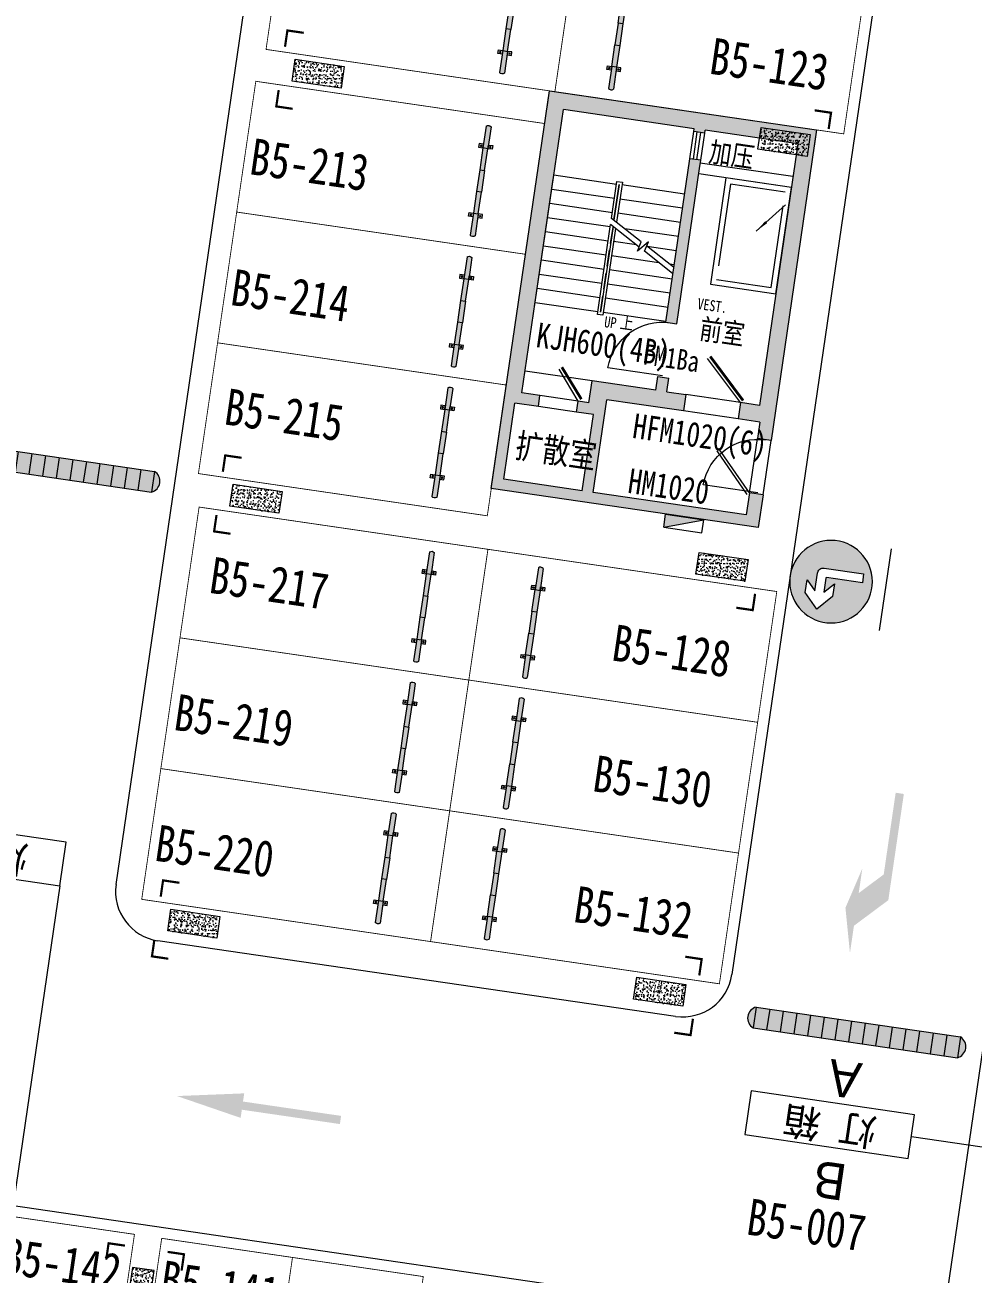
# Model space of a CAD drawing. Header units: inches. Extents: x -414268 to 632271, y -366004 to 318730.
# Drawn here: x -237629 to -220415, y 170247 to 192931 of the extents above; entities that cross this region are included whole.
import ezdxf

# ---------------------------------------------------------------- set-up
doc = ezdxf.new("R2010")
doc.units = ezdxf.units.IN
doc.header["$LTSCALE"] = 1200
doc.header["$MEASUREMENT"] = 0
doc.linetypes.add('DASH', pattern=[0.35, 0.25, -0.1])
doc.linetypes.add('HIDDEN', pattern=[0.375, 0.25, -0.125])
doc.layers.get('0').update_dxf_attribs({"linetype": 'CONTINUOUS', "lineweight": 0})
for name, color, linetype, lineweight in [('0--PAI--', 7, 'CONTINUOUS', 0), ('0--PAI--BLACK', 7, 'CONTINUOUS', 0), ('0--PAI--BLUE', 5, 'CONTINUOUS', 0), ('0--PAI--HUANG', 40, 'CONTINUOUS', 0), ('0--挡车架', 7, 'CONTINUOUS', 0), ('0--灯箱编号', 3, 'CONTINUOUS', 0), ('0--直行箭头', 7, 'CONTINUOUS', 0), ('0--立面标', 7, 'CONTINUOUS', 0), ('0--路缘线', 1, 'CONTINUOUS', 0), ('0--转弯箭头', 7, 'CONTINUOUS', 0), ('0－－车位', 4, 'CONTINUOUS', 0), ('0－－车位号码', 7, 'CONTINUOUS', 0), ('7', 7, 'CONTINUOUS', 0), ('COL-GRID-UG-1_8A_200701111', 7, 'CONTINUOUS', 0), ('COL-GRID-UG-1_8A_200701112', 7, 'CONTINUOUS', 0), ('COL-GRID-UG-1_8A_200701113', 7, 'CONTINUOUS', 0), ('EN-TEXT', 7, 'CONTINUOUS', 0), ('HATCH', 7, 'CONTINUOUS', 0), ('HY消火栓', 7, 'CONTINUOUS', 0), ('LEE-KT2', 7, 'CONTINUOUS', 0), ('PUB_TEXT', 7, 'CONTINUOUS', 0), ('rf-text', 7, 'DASH', 0), ('STAIR', 7, 'CONTINUOUS', 0), ('WALL', 7, 'CONTINUOUS', 0), ('WINDOW', 7, 'CONTINUOUS', 0), ('WINDOW_TEXT', 7, 'CONTINUOUS', 0), ('人防', 7, 'CONTINUOUS', 0)]:
    doc.layers.add(name, color=color, linetype=linetype, lineweight=lineweight)
doc.styles.add('-宋体', font='', dxfattribs={"width": 0.8})
doc.styles.add('-黑体', font='simhei.ttf', dxfattribs={"width": 0.8})
doc.styles.add('方正大黑', font='', dxfattribs={"width": 0.8})
doc.styles.get('-宋体').set_extended_font_data('SimSun')
doc.styles.get('方正大黑').set_extended_font_data('FZDaHei-B02S')

# ---------------------------------------------------------------- blocks, each defined once
blk = doc.blocks.new('A$C6F4820FC')
at = {"layer": '0--挡车架'}
h = blk.add_hatch(color=256, dxfattribs=at)
h.paths.add_polyline_path([(1617, 169), (1684, 169), (1684, 249), (1617, 249)])
h.paths.add_polyline_path([(1639, 209, -1), (1663, 209, -1)], flags=16)
h.paths.add_polyline_path([(1617, 0), (1684, 0), (1684, 79), (1617, 79)])
h.paths.add_polyline_path([(1639, 40, -1), (1663, 40, -1)], flags=16)
h.paths.add_polyline_path([(351, 249), (351, 169), (418, 169), (418, 249)])
h.paths.add_polyline_path([(397, 209, 1), (372, 209, 1)], flags=16)
h.paths.add_polyline_path([(418, 79), (351, 79), (351, 0), (418, 0)])
h.paths.add_polyline_path([(372, 40, -1), (397, 40, -1)], flags=16)
h = blk.add_hatch(color=256, dxfattribs=at)
h.paths.add_polyline_path([(2018, 79, 0.395204), (2018, 169), (1617, 169), (1617, 79), (1684, 79)])
h.paths.add_polyline_path([(819, 169), (819, 79), (1217, 79), (1217, 169)])
h.paths.add_polyline_path([(418, 79), (418, 169), (351, 169), (18, 169, 0.395204), (18, 79)])
h = blk.add_hatch(color=40, dxfattribs=at)
h.paths.add_polyline_path([(1217, 169), (1217, 79), (1617, 79), (1617, 169)])
h.paths.add_polyline_path([(819, 79), (819, 169), (418, 169), (418, 79)])
for p, q in [((18, 169), (418, 169)), ((18, 79), (418, 79)), ((819, 169), (1217, 169)), ((819, 79), (1217, 79)), ((1617, 169), (2018, 169)), ((1617, 79), (2018, 79))]:
    blk.add_line(p, q, dxfattribs=at)
for points in [[(418, 169), (351, 169), (351, 249), (418, 249)], [(1617, 169), (1684, 169), (1684, 249), (1617, 249)], [(418, 79), (351, 79), (351, 0), (418, 0)], [(1617, 79), (1684, 79), (1684, 0), (1617, 0)]]:
    blk.add_lwpolyline(points, close=True, dxfattribs=at)
at = {"layer": '0--挡车架', "color": 0}
for points in [[(819, 169), (819, 79), (418, 79), (418, 169)], [(1617, 169), (1617, 79), (1217, 79), (1217, 169)]]:
    blk.add_lwpolyline(points, close=True, dxfattribs=at)
at = {"layer": '0--挡车架'}
for centre in [(385, 209), (385, 40), (1651, 209), (1651, 40)]:
    blk.add_circle(centre, 12.1, dxfattribs=at)
for centre, start, end in [((66, 124), 136.8717, 223.1283), ((1970, 124), 316.8717, 43.1283)]:
    blk.add_arc(centre, 65.8, start, end, dxfattribs=at)
blk = doc.blocks.new('A$C001A7B1A')
at = {"layer": '0－－车位', "const_width": 15}
blk.add_lwpolyline([(2407, 5308), (7, 5308), (7, 7), (2407, 7)], close=True, dxfattribs=at)
at = {"layer": '0--挡车架'}
blk.add_blockref('A$C6F4820FC', (190, 883), dxfattribs=at)
blk = doc.blocks.new('$DDT_AUDIT_GENERATED__1DE2')
at = {"layer": 'COL-GRID-UG-1_8A_200701112'}
h = blk.add_hatch(dxfattribs=at)
h.set_pattern_fill('AR-CONC', color=251, scale=0.02, angle=8.3206, style=0)
h.set_pattern_definition([(50, (-65.09035, -5.26929), (0.14345204, -0.01255043), [0.015, -0.165]), (355, (-65.09035, -5.26929), (-0.02775027, 0.15043843), [0.012, -0.132]), (100.4514, (-65.0784, -5.27034), (0.11570188, 0.1378879), [0.01274804, -0.14022842]), (46.1842, (-65.09035, -5.2293), (0.2134482, -0.0331038), [0.0225, -0.2475]), (96.6356, (-65.07256, -5.23205), (0.18693254, 0.1948236), [0.01912206, -0.2103426]), (351.1842, (-65.09035, -5.2293), (0.1869324, 0.1948237), [0.018, -0.198]), (21, (-65.07035, -5.23929), (0.1193814, -0.08052378), [0.015, -0.165]), (326, (-65.07035, -5.23929), (0.04866307, 0.14503), [0.012, -0.132]), (71.4514, (-65.0604, -5.246), (0.16804453, 0.0645061), [0.01274804, -0.14022842]), (37.5, (-65.09035, -5.26929), (0.00243197, 0.06657877), [0, -0.1304, 0, -0.134, 0, -0.1325]), (7.5, (-65.09035, -5.26929), (0.05261391, 0.07888234), [0, -0.0764, 0, -0.1274, 0, -0.0505]), (327.5, (-65.13495, -5.26929), (0.106764487, -0.004510974), [0, -0.05, 0, -0.156, 0, -0.207]), (317.5, (-65.15495, -5.26929), (0.11663723, 0.020021), [0, -0.065, 0, -0.1036, 0, -0.147])])
h.paths.add_polyline_path([(0.45, -0.2), (-0.45, -0.2), (-0.45, 0.2), (0.45, 0.2)])
at = {"layer": 'COL-GRID-UG-1_8A_200701113'}
blk.add_lwpolyline([(0.45, -0.2), (-0.45, -0.2), (-0.45, 0.2), (0.45, 0.2)], close=True, dxfattribs=at)
blk = doc.blocks.new('HY')
for p, q in [((0, 0), (0.24, 0)), ((0, 0), (0.24, -0.7)), ((0, 0), (0, -0.7)), ((0.24, 0), (0.24, -0.7)), ((0, -0.7), (0.24, -0.7))]:
    blk.add_line(p, q)
blk.add_solid([(0, 0), (0.24, 0), (0.24, -0.7)])
blk = doc.blocks.new('M_A2ZXL')
blk.add_line((-0.472, 0), (-0.472, -1))
blk.add_arc((-0.5, 0), 1, 271.6231, 0)
blk = doc.blocks.new('_ARROW')
blk.add_solid([(0, 0), (-1, 0.1), (-1, -0.1)])
blk = doc.blocks.new('A$C29882D7A')
at = {"layer": '0--PAI--BLACK'}
h = blk.add_hatch(color=256, dxfattribs=at)
h.paths.add_polyline_path([(3875, 380), (3875, 0, 0.657895)])
h.paths.add_polyline_path([(3375, 0), (3625, 0), (3625, 380), (3375, 380)])
h.paths.add_polyline_path([(3125, 380), (2875, 380), (2875, 0), (3125, 0)])
h.paths.add_polyline_path([(2625, 380), (2375, 380), (2375, 0), (2625, 0)])
h.paths.add_polyline_path([(2125, 380), (1875, 380), (1875, 0), (2125, 0)])
h.paths.add_polyline_path([(1375, 0), (1625, 0), (1625, 380), (1375, 380)])
h.paths.add_polyline_path([(1125, 380), (875, 380), (875, 0), (1125, 0)])
h.paths.add_polyline_path([(375, 0), (625, 0), (625, 380), (375, 380)])
h.paths.add_polyline_path([(125, 0), (125, 380, 0.657895)])
at = {"layer": '0--PAI--HUANG'}
h = blk.add_hatch(color=40, dxfattribs=at)
h.paths.add_polyline_path([(3625, 0), (3875, 0), (3875, 380), (3625, 380)])
h.paths.add_polyline_path([(3125, 0), (3375, 0), (3375, 380), (3125, 380)])
h.paths.add_polyline_path([(2875, 380), (2625, 380), (2625, 0), (2875, 0)])
h.paths.add_polyline_path([(2125, 0), (2375, 0), (2375, 380), (2125, 380)])
h.paths.add_polyline_path([(1875, 380), (1625, 380), (1625, 0), (1875, 0)])
h.paths.add_polyline_path([(1125, 0), (1375, 0), (1375, 380), (1125, 380)])
h.paths.add_polyline_path([(625, 0), (875, 0), (875, 380), (625, 380)])
h.paths.add_polyline_path([(375, 380), (125, 380), (125, 0), (375, 0)])
for p, q in [((125, 380), (3875, 380)), ((125, 380), (125, 0)), ((375, 380), (375, 0)), ((625, 380), (625, 0)), ((875, 380), (875, 0)), ((1125, 380), (1125, 0)), ((1375, 380), (1375, 0)), ((1625, 380), (1625, 0)), ((1875, 380), (1875, 0)), ((2125, 380), (2125, 0)), ((2375, 380), (2375, 0)), ((2625, 380), (2625, 0)), ((2875, 380), (2875, 0)), ((3125, 380), (3125, 0)), ((3375, 380), (3375, 0)), ((3625, 380), (3625, 0)), ((3875, 380), (3875, 0)), ((125, 0), (3875, 0))]:
    blk.add_line(p, q)
for centre, start, end in [((207, 190), 113.3186, 246.6814), ((3793, 190), 293.3186, 66.6814)]:
    blk.add_arc(centre, 207, start, end)
blk = doc.blocks.new('A$C7C86658F')
at = {"lineweight": 0, "ltscale": 5}
blk.add_lwpolyline([(-6107, 112213), (-3107, 112213), (-3107, 113013), (-6107, 113013)], close=True, dxfattribs=at)
at = {"layer": 'PUB_TEXT', "style": '-宋体'}
blk.add_text('灯 箱', height=500, dxfattribs=at).set_placement((-5467, 112392))
blk = doc.blocks.new('A$C05C00BD5')
blk.add_blockref('A$C7C86658F', (15918, -1756))
at = {"color": 1, "style": '方正大黑'}
for s, p in [('B', (10869, 111531)), ('A', (10869, 109671))]:
    blk.add_text(s, height=662, dxfattribs=at).set_placement(p)
blk = doc.blocks.new('A$C50091FAB')
at = {"layer": '0--PAI--BLUE'}
h = blk.add_hatch(color=256, dxfattribs=at)
edge = h.paths.add_edge_path()
edge.add_arc((300, 400), 300, 0, 360)
edge = h.paths.add_edge_path(flags=16)
edge.add_line((312.4, 574), (384.2, 507))
edge.add_line((384.2, 507), (253.9, 507))
edge.add_arc((253.9, 463), 44, 90, 180)
edge.add_line((209.9, 463), (209.9, 174))
edge.add_line((209.9, 174), (275.9, 174))
edge.add_line((275.9, 174), (275.9, 436))
edge.add_arc((280.9, 436), 5, 90, 180, ccw=False)
edge.add_line((280.9, 441), (384.2, 441))
edge.add_line((384.2, 441), (312.4, 374))
edge.add_line((312.4, 374), (404.4, 374))
edge.add_line((404.4, 374), (511.6, 474))
edge.add_line((511.6, 474), (404.4, 574))
edge.add_line((404.4, 574), (312.4, 574))
at = {"layer": '0--PAI--'}
blk.add_lwpolyline([(312.4, 574), (384.2, 507), (253.9, 507, 0.414214), (209.9, 463), (209.9, 174), (275.9, 174), (275.9, 436, -0.414214), (280.9, 441), (384.2, 441), (312.4, 374), (404.4, 374), (511.6, 474), (404.4, 574)], format="xyb", close=True, dxfattribs=at)
blk.add_circle((300, 400), 300, dxfattribs=at)
at = {"layer": '7'}
blk.add_line((600, 0), (0, 0), dxfattribs=at)

msp = doc.modelspace()

# ---------------------------------------------------------------- hatches: boundary and pattern name
at = {"layer": '0--直行箭头'}
msp.add_hatch(color=256, dxfattribs=at).paths.add_polyline_path([(-234868.1, 173479.2), (-233713.3, 173082.9), (-233691.6, 173231.3), (-231910.6, 172970.8), (-231888.9, 173119.3), (-233669.9, 173379.7), (-233648.2, 173528.2)])
at = {"layer": '0--转弯箭头'}
msp.add_hatch(color=256, dxfattribs=at).paths.add_polyline_path([(-222731.3, 176897.7), (-222649.2, 176077.2), (-222576.8, 176572), (-221953, 177036.6), (-221866.2, 177630.3), (-221670.8, 178966), (-221819.2, 178987.8), (-222036.3, 177503.5), (-222490, 177165.6), (-222424.9, 177610.9)])
at = {"layer": 'HATCH'}
h = msp.add_hatch(color=256, dxfattribs=at)
h.paths.add_polyline_path([(-223257.5, 191025.6), (-228105.9, 191734.6), (-228149.4, 191437.8), (-229162.3, 184511.5), (-224313.9, 183802.4), (-224227.1, 184396.1), (-224474.5, 184432.3), (-224532.4, 184036.5), (-227312.8, 184443.1), (-227066.8, 186125.2), (-226562.1, 186051.4), (-225671.6, 185921.2), (-225628.2, 186218), (-225974.5, 186268.7), (-225938.3, 186516), (-226136.2, 186545), (-226172.4, 186297.6), (-227330.1, 186466.9), (-227388, 186071.1), (-227585.9, 186100.1), (-227614.8, 185902.2), (-227308.1, 185857.3), (-227510.7, 184472), (-228935.5, 184680.4), (-228732.9, 186065.7), (-228307.4, 186003.5), (-228278.5, 186201.4), (-228605, 186249.1), (-227852.5, 191394.4), (-225477.8, 191047.1), (-225485, 190997.6), (-225287.1, 190968.7), (-225279.9, 191018.1), (-223597.8, 190772.1), (-223699.1, 190079.5), (-224292.4, 186022.6), (-224638.7, 186073.3), (-224682.1, 185776.5), (-224286.3, 185718.6), (-224329.8, 185421.7), (-224082.4, 185385.6)])
h.paths.add_polyline_path([(-225381.2, 190325.5), (-225359.5, 190473.9), (-225557.4, 190502.9), (-225991.5, 187534.4), (-225793.6, 187505.5)], flags=17)

# ---------------------------------------------------------------- linework, layer by layer
at = {"ltscale": 5000}
msp.add_lwpolyline([(-223713.6, 189980.5), (-224900.9, 190154.2), (-225183.1, 188224.7), (-223995.7, 188051.1)], close=True, dxfattribs=at)
at = {"color": 6}
for points in [[(-236997.9, 177296.4), (-239258.9, 161836.9), (-181775, 153429.8)], [(-221533.8, 172743), (-180358.5, 166721.1)]]:
    msp.add_lwpolyline(points, dxfattribs=at)
at = {"layer": '0--立面标', "const_width": 40}
for points in [[(-232567.1, 192788.4), (-232863.9, 192831.8), (-232907.4, 192535)], [(-232768.9, 191408.9), (-233065.7, 191452.3), (-233022.3, 191749.1)], [(-223289.7, 191381.1), (-222992.9, 191337.7), (-223036.3, 191040.8)], [(-233695.9, 185070.5), (-233992.7, 185113.9), (-234036.1, 184817.1)], [(-233897.6, 183691), (-234194.5, 183734.4), (-234151.1, 184031.2)], [(-224712, 182347.6), (-224415.1, 182304.2), (-224371.7, 182601)], [(-234824.6, 177352.6), (-235121.5, 177396.1), (-235164.9, 177099.2)], [(-235026.4, 175973.1), (-235323.2, 176016.5), (-235279.8, 176313.3)], [(-225638.9, 176009.2), (-225342.1, 175965.8), (-225385.5, 175669)], [(-225840.7, 174629.7), (-225543.9, 174586.3), (-225500.4, 174883.1)], [(-235813.6, 170762.6), (-236110.4, 170806), (-236153.9, 170509.2)], [(-235038.6, 170649.3), (-234741.8, 170605.9), (-234785.2, 170309)]]:
    msp.add_lwpolyline(points, dxfattribs=at)
at = {"layer": '0--路缘线'}
for p, q in [((-211199.7, 236155.7), (-220886.6, 169921.3)), ((-235974.5, 177321.6), (-227769.3, 233424.8)), ((-216588.3, 231789.5), (-224793.5, 175686.4)), ((-225814.2, 174926.1), (-235214.2, 176300.8)), ((-264850.5, 175441.5), (-221907.4, 169161))]:
    msp.add_line(p, q, dxfattribs=at)
for centre, start, end in [((-235084, 177191.4), 171.6794, 261.6794), ((-225684, 175816.6), 261.6794, 351.6794)]:
    msp.add_arc(centre, 900, start, end, dxfattribs=at)
at = {"layer": 'HATCH'}
msp.add_line((-227510.7, 184472), (-228935.5, 184680.4), dxfattribs=at)
at = {"layer": 'PUB_TEXT'}
msp.add_line((-224354.7, 189184.2), (-223819.8, 189665.4), dxfattribs=at)
at = {"layer": 'STAIR'}
for p, q in [((-228375.7, 187817.4), (-228037, 190132.8)), ((-226437.4, 188993.5), (-226979.2, 189419.2)), ((-227234.1, 187675.8), (-226995.9, 189304.9)), ((-226950.4, 189270.5), (-227177.4, 187718)), ((-226905, 189235.5), (-227135.2, 187661.3)), ((-226477.6, 188897.8), (-226995.9, 189304.9)), ((-226526.8, 188936.7), (-226939.8, 188997.1)), ((-226309.4, 188994.2), (-226509.8, 188821.3)), ((-226509.8, 188821.3), (-226437.4, 188993.5)), ((-226381.7, 188822), (-226309.4, 188994.2)), ((-226118.8, 188614.2), (-226977.5, 188739.8)), ((-225869.2, 188416.9), (-226381.7, 188822)), ((-225852.5, 188531.2), (-226341.5, 188917.7)), ((-225877.2, 188316.1), (-227015.1, 188482.5)), ((-225914.8, 188058.9), (-227052.7, 188225.3)), ((-225952.4, 187801.6), (-227090.3, 187968)), ((-225990.1, 187544.3), (-227128, 187710.8)), ((-224638.7, 186073.3), (-225236.1, 186875.3)), ((-227330.1, 186466.9), (-228547.1, 186644.9)), ((-227585.9, 186100.1), (-227929.8, 186680.2)), ((-227585.9, 186100.1), (-228278.5, 186201.4)), ((-224638.7, 186073.3), (-225628.2, 186218)), ((-227614.8, 185902.2), (-228307.4, 186003.5)), ((-224682.1, 185776.5), (-225671.6, 185921.2)), ((-224474.5, 184432.3), (-224329.8, 185421.7)), ((-224227.1, 184396.1), (-224082.4, 185385.6)), ((-224514.6, 184402.4), (-225062.4, 185197.1)), ((-224474.5, 184432.3), (-225022.3, 185227))]:
    msp.add_line(p, q, dxfattribs=at)
at = {"layer": 'STAIR', "linetype": 'HIDDEN', "ltscale": 5}
for p, q in [((-228026.2, 190207), (-226888.3, 190040.6)), ((-228063.8, 189949.8), (-226925.9, 189783.3)), ((-225651.4, 189859.7), (-226789.3, 190026.1)), ((-228101.4, 189692.5), (-226963.5, 189526.1)), ((-225689.1, 189602.4), (-226827, 189768.9)), ((-228139.1, 189435.2), (-227001.2, 189268.8)), ((-225726.7, 189345.2), (-226864.6, 189511.6)), ((-225764.3, 189087.9), (-226736.9, 189230.2)), ((-228176.7, 189178), (-227038.8, 189011.5)), ((-228214.3, 188920.7), (-227076.4, 188754.3)), ((-225801.9, 188830.7), (-226328.9, 188907.7)), ((-228251.9, 188663.4), (-227114, 188497)), ((-228289.6, 188406.2), (-227151.7, 188239.8)), ((-228327.2, 188148.9), (-227189.3, 187982.5)), ((-228364.8, 187891.6), (-227226.9, 187725.2))]:
    msp.add_line(p, q, dxfattribs=at)
at = {"layer": 'STAIR', "linetype": 'DASH', "ltscale": 5}
for p, q in [((-226979.2, 189419.2), (-226881, 190090.1)), ((-226838.8, 190033.4), (-226933.7, 189384.7)), ((-226933.7, 189384.7), (-226838.8, 190033.4)), ((-226782.1, 190075.6), (-226888.2, 189349.8)), ((-226881, 190090.1), (-226782.1, 190075.6)), ((-226838.8, 190033.4), (-226838.8, 190033.4)), ((-225839.6, 188573.4), (-225920.9, 188585.3))]:
    msp.add_line(p, q, dxfattribs=at)
at = {"layer": 'STAIR', "linetype": 'DASH'}
for p, q in [((-227177.4, 187718), (-226950.4, 189270.5)), ((-227135.2, 187661.3), (-227234.1, 187675.8)), ((-227177.4, 187718), (-227177.4, 187718))]:
    msp.add_line(p, q, dxfattribs=at)
at = {"layer": 'STAIR', "linetype": 'DASH', "ltscale": 5}
msp.add_lwpolyline([(-223827, 189896.1), (-224816.4, 190040.8), (-225069.7, 188309.2), (-224080.2, 188164.5)], close=True, dxfattribs=at)
at = {"layer": 'STAIR', "const_width": 50}
for points in [[(-224589.5, 186110), (-225186.8, 186912)], [(-227526.3, 186135.2), (-227880.5, 186716.9)]]:
    msp.add_lwpolyline(points, dxfattribs=at)
at = {"layer": 'WALL'}
for p, q in [((-229162.3, 184511.5), (-228105.9, 191734.6)), ((-228149.4, 191437.8), (-228105.9, 191734.6)), ((-228105.9, 191734.6), (-223257.5, 191025.6)), ((-228105.9, 191734.6), (-223257.5, 191025.6)), ((-228605, 186249.1), (-227852.5, 191394.4)), ((-225477.8, 191047.1), (-227852.5, 191394.4)), ((-225485, 190997.6), (-225477.8, 191047.1)), ((-225287.1, 190968.7), (-225279.9, 191018.1)), ((-223597.8, 190772.1), (-225279.9, 191018.1)), ((-223257.5, 191025.6), (-224082.4, 185385.6)), ((-223257.5, 191025.6), (-223300.9, 190728.7)), ((-225287.1, 190968.7), (-225485, 190997.6)), ((-223597.8, 190772.1), (-223699.1, 190079.5)), ((-225991.5, 187534.4), (-225557.4, 190502.9)), ((-225793.6, 187505.5), (-225381.2, 190325.5)), ((-225359.5, 190473.9), (-225557.4, 190502.9)), ((-225381.2, 190325.5), (-225359.5, 190473.9)), ((-223684.6, 190178.4), (-225366.7, 190424.4)), ((-223713.6, 189980.5), (-225395.7, 190226.6)), ((-223699.1, 190079.5), (-224292.4, 186022.6)), ((-225991.5, 187534.4), (-225793.6, 187505.5)), ((-227388, 186071.1), (-227330.1, 186466.9)), ((-226172.4, 186297.6), (-227330.1, 186466.9)), ((-226172.4, 186297.6), (-226136.2, 186545)), ((-226136.2, 186545), (-225938.3, 186516)), ((-225974.5, 186268.7), (-225938.3, 186516)), ((-228278.5, 186201.4), (-228605, 186249.1)), ((-225974.5, 186268.7), (-225628.2, 186218)), ((-228935.5, 184680.4), (-228732.9, 186065.7)), ((-228307.4, 186003.5), (-228732.9, 186065.7)), ((-228307.4, 186003.5), (-228278.5, 186201.4)), ((-227614.8, 185902.2), (-227585.9, 186100.1)), ((-227388, 186071.1), (-227585.9, 186100.1)), ((-227312.8, 184443.1), (-227066.8, 186125.2)), ((-226562.1, 186051.4), (-227066.8, 186125.2)), ((-225671.6, 185921.2), (-226562.1, 186051.4)), ((-225628.2, 186218), (-225671.6, 185921.2)), ((-224638.7, 186073.3), (-224682.1, 185776.5)), ((-224292.4, 186022.6), (-224638.7, 186073.3)), ((-227308.1, 185857.3), (-227614.8, 185902.2)), ((-227510.7, 184472), (-227308.1, 185857.3)), ((-224286.3, 185718.6), (-224682.1, 185776.5)), ((-224286.3, 185718.6), (-224329.8, 185421.7)), ((-224082.4, 185385.6), (-224329.8, 185421.7)), ((-224313.9, 183802.4), (-229162.3, 184511.5)), ((-224532.4, 184036.5), (-227312.8, 184443.1)), ((-224474.5, 184432.3), (-224532.4, 184036.5)), ((-224227.1, 184396.1), (-224474.5, 184432.3)), ((-224227.1, 184396.1), (-224313.9, 183802.4))]:
    msp.add_line(p, q, dxfattribs=at)
at = {"layer": 'WINDOW'}
for p, q in [((-225557.4, 190502.9), (-225485, 190997.6)), ((-225493.1, 190493.5), (-225420.7, 190988.2)), ((-225428.7, 190484.1), (-225356.4, 190978.8)), ((-225359.5, 190473.9), (-225287.1, 190968.7))]:
    msp.add_line(p, q, dxfattribs=at)

# ---------------------------------------------------------------- block references
at = {"xscale": -1, "rotation": 81.67939968736816}
for p in [(-227651.2, 194101.2), (-228184.3, 191147.3), (-228531.6, 188772.6), (-228878.9, 186397.8), (-229214.1, 183414.9), (-229561.4, 181040.2), (-229908.7, 178665.5)]:
    msp.add_blockref('A$C001A7B1A', p, dxfattribs=at)
for name, p, rotation in [('A$C001A7B1A', (-227666, 194103.4), 261.6793996873682), ('A$C29882D7A', (-239166.9, 185006.8), 351.6793996836047), ('A$C001A7B1A', (-229228.9, 183417.1), 261.6793996873682), ('A$C001A7B1A', (-229576.2, 181042.4), 261.6793996873682), ('A$C05C00BD5', (-211190.4, 285963.1), 171.6793996838897), ('A$C001A7B1A', (-229923.5, 178667.6), 261.6793996873682), ('A$C29882D7A', (-224532.7, 174736.7), 351.6793996836047), ('A$C05C00BD5', (-195784.1, 281014), 171.6793996838897), ('A$C001A7B1A', (-238790.8, 166064.1), 351.6793996836047), ('A$C001A7B1A', (-235921.3, 165644.4), 351.6793996836047), ('A$C001A7B1A', (-233546.5, 165297.1), 351.6793996836047)]:
    msp.add_blockref(name, p, dxfattribs=dict(rotation=rotation))
at = {"layer": '7', "xscale": -2.499999999999109, "yscale": 2.5, "zscale": 2.5, "rotation": 81.67939968399902}
msp.add_blockref('A$C50091FAB', (-221894, 183418.8), dxfattribs=at)
at = {"layer": 'COL-GRID-UG-1_8A_200701111', "yscale": 1000.000000000002, "zscale": 1000}
for p, xscale, rotation in [((-232305.2, 192045.6), 999.999999999988, 351.6793996836047), ((-223845.2, 190808.3), 999.999999999988, 351.6793996836047), ((-233433.9, 184327.7), 999.999999999988, 351.6793996836047), ((-224973.9, 183090.4), 999.999999999988, 351.6793996836047), ((-234562.7, 176609.8), 999.999999999988, 351.6793996836047), ((-226102.7, 175372.5), 999.999999999988, 351.6793996836047), ((-235545.1, 169892.3), -999.9999999999978, 81.67939968361078)]:
    msp.add_blockref('$DDT_AUDIT_GENERATED__1DE2', p, dxfattribs=dict(at, xscale=xscale, rotation=rotation))
at = {"layer": 'HY消火栓', "xscale": 999.9999999999984, "yscale": 1000.000000000002, "zscale": 1000, "rotation": 81.679399683658}
msp.add_blockref('HY', (-226030.8, 183810.9), dxfattribs=at)
at = {"layer": 'PUB_TEXT', "xscale": 250.0000000000214, "yscale": 249.9999999999963, "zscale": 250, "rotation": 221.9724941090088}
msp.add_blockref('_ARROW', (-224354.7, 189184.2), dxfattribs=at)
at = {"layer": 'WINDOW', "xscale": 1000.000000000001, "yscale": -999.9999999999982, "zscale": 1000, "rotation": 81.67939968361085}
for p in [(-225987, 187028.5), (-224256.1, 184900.9)]:
    msp.add_blockref('M_A2ZXL', p, dxfattribs=at)

# ---------------------------------------------------------------- texts
at = {"style": '-黑体', "width": 0.8}
msp.add_text('上', height=225, rotation=351.84344, dxfattribs=at).set_placement((-226836.4, 187425.5))
at = {"layer": '0--灯箱编号', "color": 3, "style": '-黑体', "width": 0.8}
msp.add_text('B5-007', height=660, rotation=351.6794, dxfattribs=at).set_placement((-224552.2, 170969.1))
at = {"layer": '0－－车位号码', "style": '-黑体', "width": 0.8}
for s, p in [('B5-123', (-225225, 192050.1)), ('B5-213', (-233575.1, 190224.9)), ('B5-214', (-233922.4, 187850.2)), ('B5-215', (-234035.7, 185681.2)), ('B5-217', (-234308.4, 182622.3)), ('B5-128', (-226999.1, 181394.7)), ('B5-219', (-234950.1, 180132)), ('B5-130', (-227346.4, 179019.9)), ('B5-220', (-235297.4, 177757.3)), ('B5-132', (-227693.7, 176645.2)), ('B5-142', (-238069.2, 170264.6)), ('B5-141', (-235199.8, 169845))]:
    msp.add_text(s, height=660, rotation=351.6794, dxfattribs=at).set_placement(p)
at = {"layer": 'EN-TEXT', "char_height": 200, "attachment_point": 1, "rotation": 351.6794, "style": '-黑体'}
for s, insert, width in [('VEST.', (-225400.1, 187972.3), 1685.886), ('UP', (-227091.9, 187644.7), 5312.725)]:
    msp.add_mtext(s, dxfattribs=dict(at, insert=insert, width=width))
at = {"layer": 'LEE-KT2', "style": '-黑体', "width": 0.8}
for s, p in [('加压', (-225229.6, 190451)), ('前室', (-225400.8, 187236.2))]:
    msp.add_text(s, height=375, rotation=351.6794, dxfattribs=at).set_placement(p)
at = {"layer": 'rf-text', "linetype": 'ByBlock', "style": '-黑体', "width": 0.8}
for s, p in [('KJH600(4B)', (-228367, 187084.7)), ('HFM1020(6)', (-226614.7, 185434.8)), ('HM1020', (-226699.3, 184436.4))]:
    msp.add_text(s, height=450, rotation=351.6794, dxfattribs=at).set_placement(p)
at = {"layer": 'WINDOW_TEXT', "style": '-黑体', "width": 0.8}
msp.add_text('FM1Ba', height=375, rotation=351.6794, dxfattribs=at).set_placement((-226424.8, 186771.7))
at = {"layer": '人防', "style": '-黑体', "width": 0.8}
msp.add_text('扩散室', height=450, rotation=351.6794, dxfattribs=at).set_placement((-228746.6, 185083))

doc.saveas('drawing.dxf')
